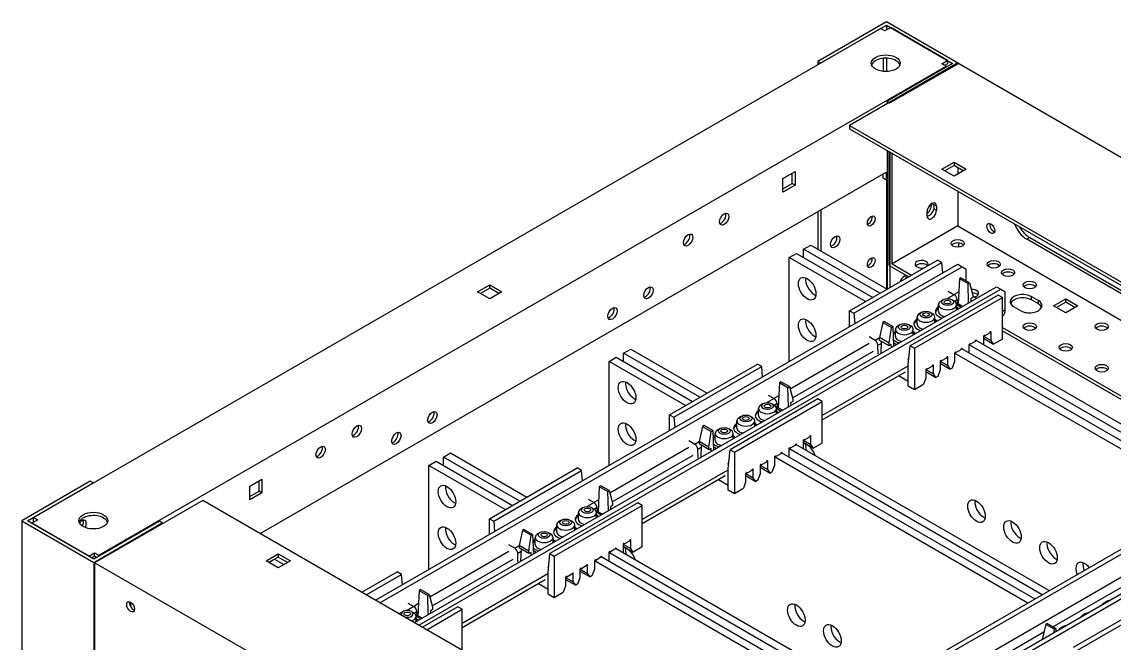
# Model space of a CAD drawing. Header units: millimetres. Extents: x -116965 to 323937, y 291661 to 566926.
# Drawn here: x -15071.2 to -14792.5, y 325704 to 325862.6 of the extents above; entities that cross this region are included whole.
import ezdxf

# ---------------------------------------------------------------- set-up
doc = ezdxf.new("R2010")
doc.units = ezdxf.units.MM
doc.layers.add('ALPHA', color=255, linetype='Continuous')

msp = doc.modelspace()

# ---------------------------------------------------------------- linework, layer by layer
at = {"layer": 'ALPHA'}
for p, q in [((-14850.623733, 325862.630761), (-14868.089271, 325852.547028)), ((-14867.353879, 325852.12245), (-14850.623733, 325861.781604)), ((-14832.238957, 325852.016305), (-14850.623733, 325862.630761)), ((-14850.623733, 325861.781604), (-14833.709739, 325852.016305)), ((-14850.623733, 325861.781604), (-14850.623733, 325860.507869)), ((-15068.299485, 325736.10645), (-14852.094515, 325860.932448)), ((-14850.991429, 325860.29558), (-14852.094515, 325860.932448)), ((-14849.520646, 325861.144737), (-14850.991429, 325860.29558)), ((-14835.033443, 325852.780546), (-14849.520646, 325861.144737)), ((-14851.359124, 325849.954422), (-14851.359124, 325853.313947)), ((-14850.623733, 325853.339491), (-14850.623733, 325849.928878)), ((-15051.606108, 325726.468525), (-14835.401138, 325851.294522)), ((-14868.089271, 325852.547028), (-14867.353879, 325852.12245)), ((-14868.089271, 325852.547028), (-14868.089271, 325851.697871)), ((-14832.422804, 325852.12245), (-14859.999969, 325836.200766)), ((-14833.709739, 325852.016305), (-14850.439885, 325842.35715)), ((-14849.704494, 325841.932572), (-14832.238957, 325852.016305)), ((-14836.504225, 325851.931389), (-14835.033443, 325852.780546)), ((-14835.401138, 325851.294522), (-14836.504225, 325851.931389)), ((-14835.033443, 325851.931389), (-14835.768834, 325851.506811)), ((-14835.401138, 325851.039775), (-14835.401138, 325851.294522)), ((-14835.033443, 325852.780546), (-14835.033443, 325851.931389)), ((-14832.422804, 325852.12245), (-14611.805489, 325724.748983)), ((-14850.439885, 325842.35715), (-14849.704494, 325841.932572)), ((-14850.439885, 325842.35715), (-14850.439885, 325841.720283)), ((-14859.999969, 325836.200766), (-14859.999969, 325835.35161)), ((-14859.999969, 325836.200766), (-14639.382653, 325708.8273)), ((-14859.999969, 325835.35161), (-14639.382653, 325707.978143)), ((-14850.439885, 325829.832093), (-14850.439885, 325794.40104)), ((-14849.888342, 325800.430051), (-14849.888342, 325829.513659)), ((-14849.704494, 325829.407515), (-14849.704494, 325794.80439)), ((-14849.152951, 325800.854629), (-14849.152951, 325829.089081)), ((-14836.430686, 325825.055588), (-14833.342043, 325826.838816)), ((-14833.342043, 325825.98966), (-14835.695295, 325824.63101)), ((-14833.342043, 325826.838816), (-14833.342043, 325825.98966)), ((-14833.342043, 325826.838816), (-14830.253401, 325825.055588)), ((-14830.988792, 325824.63101), (-14833.342043, 325825.98966)), ((-14832.422804, 325825.458937), (-14832.422804, 325823.803082)), ((-15010.424209, 325731.988042), (-14850.660503, 325824.22766)), ((-14877.024272, 325822.67795), (-14873.935629, 325824.461178)), ((-14877.024272, 325819.111493), (-14877.024272, 325822.67795)), ((-14874.67102, 325821.3193), (-14874.67102, 325824.0366)), ((-14873.935629, 325824.461178), (-14873.935629, 325820.894721)), ((-14851.395894, 325822.741637), (-14851.395894, 325823.803082)), ((-14850.660503, 325822.317058), (-14851.395894, 325822.741637)), ((-14850.660503, 325824.22766), (-14850.660503, 325822.317058)), ((-14833.342043, 325823.272359), (-14836.430686, 325825.055588)), ((-14830.253401, 325825.055588), (-14833.342043, 325823.272359)), ((-14877.024272, 325819.960649), (-14874.67102, 325821.3193)), ((-14873.935629, 325820.894721), (-14877.024272, 325819.111493)), ((-14873.935629, 325820.894721), (-14874.67102, 325821.3193)), ((-14850.660503, 325822.317058), (-14850.439885, 325822.444432)), ((-14850.623733, 325822.338287), (-14850.623733, 325794.507185)), ((-14832.422804, 325819.429926), (-14832.422804, 325810.513784)), ((-14868.089271, 325814.165156), (-14868.089271, 325804.590918)), ((-14867.353879, 325814.589735), (-14867.353879, 325804.166339)), ((-14840.236334, 325813.114325), (-14840.236334, 325814.175771)), ((-14837.846313, 325815.55565), (-14838.397857, 325815.874084)), ((-14837.846313, 325814.494205), (-14838.397857, 325814.812638)), ((-14837.846313, 325815.55565), (-14837.846313, 325814.494205)), ((-14832.422804, 325810.513784), (-14849.152951, 325800.854629)), ((-14832.422804, 325810.513784), (-14646.920411, 325703.413927)), ((-14832.238957, 325806.176487), (-14832.238957, 325805.085781)), ((-14814.773419, 325807.117158), (-14814.038028, 325807.541736)), ((-14733.880403, 325760.413554), (-14814.773419, 325807.117158)), ((-14814.038028, 325807.541736), (-14733.145012, 325760.838132)), ((-14875.424796, 325802.457412), (-14873.586319, 325803.518858)), ((-14873.586319, 325803.518858), (-14854.098456, 325792.267535)), ((-14871.747841, 325804.580303), (-14869.909363, 325805.641749)), ((-14871.747841, 325802.457412), (-14871.747841, 325804.580303)), ((-14852.259978, 325793.32898), (-14871.747841, 325804.580303)), ((-14869.909363, 325805.641749), (-14850.4215, 325794.390426)), ((-14980.971797, 325714.983684), (-14832.422804, 325800.748485)), ((-14875.424796, 325775.921273), (-14875.424796, 325802.457412)), ((-14855.936933, 325791.206089), (-14875.424796, 325802.457412)), ((-14859.999969, 325788.860294), (-14837.570542, 325801.80993)), ((-14858.896882, 325788.223427), (-14836.467455, 325801.173063)), ((-14849.888342, 325800.430051), (-14844.924452, 325797.564148)), ((-14849.152951, 325800.854629), (-14844.189061, 325797.988726)), ((-14836.467455, 325801.173063), (-14837.570542, 325801.80993)), ((-14836.240145, 325798.544542), (-14836.467455, 325801.173063)), ((-14832.422804, 325800.748485), (-14831.319718, 325800.111617)), ((-14979.86871, 325714.346816), (-14831.319718, 325800.111617)), ((-14831.319718, 325800.111617), (-14830.216631, 325799.47475)), ((-14830.216631, 325796.502702), (-14830.216631, 325799.47475)), ((-14971.044018, 325709.251878), (-14822.495025, 325795.016679)), ((-14954.938954, 325793.700486), (-14951.850311, 325795.483715)), ((-14951.850311, 325794.634558), (-14954.203563, 325793.275908)), ((-14951.850311, 325795.483715), (-14948.761669, 325793.700486)), ((-14951.850311, 325794.634558), (-14951.850311, 325795.483715)), ((-14949.49706, 325793.275908), (-14951.850311, 325794.634558)), ((-14831.947458, 325797.077417), (-14832.271346, 325790.610606)), ((-14831.579762, 325797.289706), (-14831.947458, 325797.077417)), ((-14831.947458, 325797.077417), (-14829.778611, 325795.825233)), ((-14829.410915, 325796.037522), (-14831.579762, 325797.289706)), ((-14829.778611, 325795.825233), (-14829.410915, 325796.037522)), ((-14829.63112, 325790.896652), (-14829.778611, 325795.825233)), ((-14829.410915, 325796.037522), (-14828.568212, 325792.876144)), ((-14822.495025, 325795.016679), (-14821.391939, 325794.379811)), ((-14969.940931, 325708.61501), (-14821.391939, 325794.379811)), ((-14951.850311, 325791.917258), (-14954.938954, 325793.700486)), ((-14948.761669, 325793.700486), (-14951.850311, 325791.917258)), ((-14822.12733, 325792.893788), (-14844.556757, 325779.944152)), ((-14843.45367, 325779.307284), (-14821.024243, 325792.25692)), ((-14833.290781, 325792.970336), (-14835.041443, 325791.959591)), ((-14834.812825, 325793.849089), (-14833.290781, 325792.970336)), ((-14832.116231, 325793.707655), (-14833.342043, 325792.999932)), ((-14828.548818, 325792.22808), (-14829.100362, 325791.909646)), ((-14829.100362, 325791.909646), (-14829.079577, 325791.215086)), ((-14828.568212, 325792.876144), (-14828.548818, 325792.22808)), ((-14827.642763, 325792.044631), (-14828.559162, 325792.573714)), ((-14821.024243, 325792.25692), (-14822.12733, 325792.893788)), ((-14821.391939, 325794.379811), (-14820.288852, 325793.742944)), ((-14821.024243, 325781.642465), (-14821.024243, 325792.25692)), ((-14820.288852, 325789.072584), (-14820.288852, 325793.742944)), ((-14813.596794, 325792.469209), (-14811.831855, 325791.450222)), ((-14813.596794, 325791.620053), (-14813.596794, 325792.469209)), ((-14807.934282, 325790.134029), (-14804.84564, 325791.917258)), ((-14804.84564, 325791.068101), (-14804.84564, 325791.917258)), ((-14804.84564, 325791.917258), (-14801.756998, 325790.134029)), ((-14837.284673, 325788.648005), (-14837.284673, 325790.452463)), ((-14836.06299, 325791.704969), (-14836.614533, 325791.386535)), ((-14833.930356, 325791.704969), (-14833.378813, 325791.386535)), ((-14833.265981, 325791.316494), (-14832.555838, 325791.726495)), ((-14831.198957, 325789.991462), (-14832.889918, 325790.967739)), ((-14832.711056, 325790.512741), (-14831.503566, 325789.815595)), ((-14832.708673, 325789.119826), (-14832.708673, 325790.452463)), ((-14832.555838, 325791.726495), (-14832.527058, 325790.758241)), ((-14832.531873, 325790.920215), (-14832.24762, 325791.084329)), ((-14820.288852, 325789.072584), (-14821.024243, 325788.648005)), ((-14816.31774, 325788.860294), (-14818.082679, 325789.879282)), ((-14811.831855, 325790.601065), (-14813.596794, 325791.620053)), ((-14811.831855, 325790.601065), (-14811.831855, 325791.450222)), ((-14804.84564, 325788.350801), (-14807.934282, 325790.134029)), ((-14804.84564, 325791.068101), (-14807.198891, 325789.709451)), ((-14802.492389, 325789.709451), (-14804.84564, 325791.068101)), ((-14801.756998, 325790.134029), (-14804.84564, 325788.350801)), ((-14859.999969, 325788.860294), (-14858.896882, 325788.223427)), ((-14859.999969, 325784.826801), (-14859.999969, 325788.860294)), ((-14858.896882, 325788.223427), (-14858.669572, 325785.594906)), ((-14842.800106, 325785.463669), (-14842.800106, 325787.268126)), ((-14841.578423, 325788.520632), (-14842.129966, 325788.202198)), ((-14839.445789, 325788.520632), (-14838.894246, 325788.202198)), ((-14838.224106, 325785.93549), (-14838.224106, 325787.268126)), ((-14821.024243, 325787.592809), (-14820.935025, 325787.644319)), ((-14851.542972, 325785.888247), (-14852.411053, 325782.016278)), ((-14851.175276, 325786.100536), (-14851.542972, 325785.888247)), ((-14851.542972, 325785.888247), (-14849.336799, 325784.614512)), ((-14848.969103, 325784.826801), (-14851.175276, 325786.100536)), ((-14849.9395, 325780.589326), (-14849.336799, 325784.614512)), ((-14849.336799, 325784.614512), (-14848.969103, 325784.826801)), ((-14848.969103, 325784.826801), (-14848.785255, 325779.838007)), ((-14848.315539, 325782.279332), (-14848.315539, 325784.083789)), ((-14847.093856, 325785.336295), (-14847.645399, 325785.017862)), ((-14844.961222, 325785.336295), (-14844.409679, 325785.017862)), ((-14843.739539, 325782.751153), (-14843.739539, 325784.083789)), ((-14824.094501, 325783.478765), (-14823.910653, 325783.372621)), ((-14821.024243, 325784.614512), (-14756.842989, 325747.559448)), ((-14821.024243, 325783.765356), (-14757.57838, 325747.13487)), ((-14853.514035, 325781.294435), (-14855.036079, 325782.173187)), ((-14852.4144, 325781.929309), (-14853.514035, 325781.294435)), ((-14852.411053, 325782.016278), (-14852.435033, 325781.393256)), ((-14849.915519, 325779.938614), (-14852.435033, 325781.393256)), ((-14849.9395, 325780.589326), (-14852.411053, 325782.016278)), ((-14851.90747, 325781.088667), (-14852.027661, 325777.966003)), ((-14848.049864, 325780.262585), (-14848.817229, 325780.705624)), ((-14827.955304, 325781.037441), (-14829.168699, 325780.336887)), ((-14827.805118, 325781.332851), (-14763.075428, 325743.961147)), ((-14827.771456, 325781.355874), (-14827.587608, 325781.24973)), ((-14827.587608, 325781.207272), (-14827.587608, 325781.24973)), ((-14825.859439, 325782.247489), (-14825.859439, 325780.209513)), ((-14825.859439, 325781.836519), (-14823.273786, 325780.343691)), ((-14825.837053, 325782.361937), (-14823.910653, 325781.24973)), ((-14825.491744, 325782.459778), (-14825.675592, 325782.565922)), ((-14824.278349, 325783.160332), (-14825.491744, 325782.459778)), ((-14823.910653, 325781.24973), (-14823.910653, 325783.372621)), ((-14823.273786, 325780.343691), (-14823.910653, 325781.24973)), ((-14821.024243, 325781.642465), (-14823.273786, 325780.343691)), ((-14917.709782, 325778.044164), (-14915.871304, 325779.10561)), ((-14917.709782, 325775.921273), (-14917.709782, 325778.044164)), ((-14898.221919, 325766.792841), (-14917.709782, 325778.044164)), ((-14915.871304, 325779.10561), (-14896.383441, 325767.854287)), ((-14855.036079, 325780.474875), (-14875.195452, 325768.835856)), ((-14874.606962, 325766.628151), (-14853.932993, 325778.564273)), ((-14852.779092, 325780.050594), (-14851.928524, 325780.54167)), ((-14852.713995, 325777.860484), (-14852.779092, 325780.050594)), ((-14849.915519, 325779.938614), (-14849.9395, 325780.589326)), ((-14849.363976, 325780.257047), (-14849.915519, 325779.938614)), ((-14849.336799, 325779.519574), (-14849.363976, 325780.257047)), ((-14845.020513, 325775.116963), (-14844.556757, 325779.944152)), ((-14844.556757, 325779.944152), (-14843.45367, 325779.307284)), ((-14843.45367, 325779.307284), (-14843.45367, 325768.692829)), ((-14833.21335, 325778.001706), (-14833.21335, 325775.878815)), ((-14768.590861, 325740.776811), (-14833.202376, 325778.080287)), ((-14832.845654, 325778.213996), (-14833.029502, 325778.32014)), ((-14831.632259, 325778.91455), (-14832.845654, 325778.213996)), ((-14831.482073, 325779.20996), (-14766.752383, 325741.838256)), ((-14831.448411, 325779.232983), (-14831.264564, 325779.126839)), ((-14831.264564, 325779.084381), (-14831.264564, 325779.126839)), ((-14829.536395, 325780.124598), (-14829.536395, 325778.086622)), ((-14764.913906, 325742.899702), (-14829.525421, 325780.203178)), ((-14829.168699, 325780.336887), (-14829.352547, 325780.443031)), ((-14921.386737, 325775.921273), (-14919.548259, 325776.982719)), ((-14921.386737, 325749.385134), (-14921.386737, 325775.921273)), ((-14901.898874, 325764.66995), (-14921.386737, 325775.921273)), ((-14919.548259, 325776.982719), (-14900.060397, 325765.731396)), ((-14905.96191, 325762.324156), (-14883.532483, 325775.273791)), ((-14882.429396, 325774.636924), (-14883.532483, 325775.273791)), ((-14844.91065, 325776.327268), (-14845.1083, 325776.441381)), ((-14845.020053, 325775.116697), (-14845.020513, 325775.116963)), ((-14845.020053, 325769.597181), (-14845.020053, 325775.116697)), ((-14844.90386, 325776.331188), (-14844.91065, 325776.327268)), ((-14836.890305, 325775.878815), (-14836.890305, 325773.755924)), ((-14836.890305, 325775.467845), (-14834.304651, 325773.975017)), ((-14836.867919, 325775.993264), (-14834.941519, 325774.881056)), ((-14836.52261, 325776.091104), (-14836.706457, 325776.197249)), ((-14835.309214, 325776.791658), (-14836.52261, 325776.091104)), ((-14835.125367, 325777.110092), (-14834.941519, 325777.003948)), ((-14834.941519, 325774.881056), (-14834.941519, 325777.003948)), ((-14833.21335, 325775.878815), (-14833.850217, 325774.237385)), ((-14904.858823, 325761.687288), (-14882.429396, 325774.636924)), ((-14882.202086, 325772.008403), (-14882.429396, 325774.636924)), ((-14845.1083, 325774.743069), (-14866.986184, 325762.111866)), ((-14866.986184, 325761.05667), (-14845.754473, 325773.314804)), ((-14840.56726, 325773.755924), (-14840.56726, 325771.633033)), ((-14840.56726, 325773.344954), (-14837.981607, 325771.852126)), ((-14840.544874, 325773.870373), (-14838.618474, 325772.758165)), ((-14840.199565, 325773.968213), (-14840.383413, 325774.074358)), ((-14838.98617, 325774.668767), (-14840.199565, 325773.968213)), ((-14838.802322, 325774.987201), (-14838.618474, 325774.881056)), ((-14838.618474, 325772.758165), (-14838.618474, 325774.881056)), ((-14837.981607, 325771.852126), (-14838.618474, 325772.758165)), ((-14836.890305, 325773.755924), (-14837.527172, 325772.114494)), ((-14834.304651, 325773.975017), (-14834.941519, 325774.881056)), ((-14833.850217, 325774.237385), (-14834.304651, 325773.975017)), ((-14877.909398, 325770.541278), (-14878.233287, 325764.074467)), ((-14877.541703, 325770.753567), (-14877.909398, 325770.541278)), ((-14877.909398, 325770.541278), (-14875.740552, 325769.289094)), ((-14875.372856, 325769.501383), (-14877.541703, 325770.753567)), ((-14847.503733, 325772.304868), (-14845.020053, 325770.870915)), ((-14843.45367, 325768.692829), (-14845.020053, 325769.597181)), ((-14841.310272, 325769.93032), (-14843.45367, 325768.692829)), ((-14840.56726, 325771.633033), (-14841.151055, 325770.128389)), ((-14837.527172, 325772.114494), (-14837.981607, 325771.852126)), ((-14880.774766, 325767.31295), (-14879.252722, 325766.434197)), ((-14878.078172, 325767.171516), (-14879.303984, 325766.463793)), ((-14875.740552, 325769.289094), (-14875.372856, 325769.501383)), ((-14875.593061, 325764.360514), (-14875.740552, 325769.289094)), ((-14875.372856, 325769.501383), (-14874.530153, 325766.340006)), ((-14868.089271, 325766.357649), (-14890.518698, 325753.408013)), ((-14889.415611, 325752.771146), (-14866.986184, 325765.720781)), ((-14882.024931, 325765.16883), (-14882.576474, 325764.850396)), ((-14879.252722, 325766.434197), (-14881.003384, 325765.423452)), ((-14879.892297, 325765.16883), (-14879.340754, 325764.850396)), ((-14879.227922, 325764.780355), (-14878.517779, 325765.190356)), ((-14877.160897, 325763.455323), (-14878.851859, 325764.4316)), ((-14878.672997, 325763.976602), (-14877.465506, 325763.279457)), ((-14878.517779, 325765.190356), (-14878.488999, 325764.222102)), ((-14878.493814, 325764.384076), (-14878.20956, 325764.54819)), ((-14874.510759, 325765.691941), (-14875.062303, 325765.373508)), ((-14875.062303, 325765.373508), (-14875.041517, 325764.678947)), ((-14874.530153, 325766.340006), (-14874.510759, 325765.691941)), ((-14866.986184, 325765.720781), (-14868.089271, 325766.357649)), ((-14866.986184, 325755.106326), (-14866.986184, 325765.720781)), ((-14905.96191, 325762.324156), (-14904.858823, 325761.687288)), ((-14905.96191, 325758.290662), (-14905.96191, 325762.324156)), ((-14904.858823, 325761.687288), (-14904.631513, 325759.058767)), ((-14887.540364, 325761.984493), (-14888.091907, 325761.666059)), ((-14885.40773, 325761.984493), (-14884.856186, 325761.666059)), ((-14883.246614, 325762.111866), (-14883.246614, 325763.916324)), ((-14878.670614, 325762.583687), (-14878.670614, 325763.916324)), ((-14897.504913, 325759.352108), (-14898.372994, 325755.480139)), ((-14897.137217, 325759.564397), (-14897.504913, 325759.352108)), ((-14897.504913, 325759.352108), (-14895.298739, 325758.078373)), ((-14894.931044, 325758.290662), (-14897.137217, 325759.564397)), ((-14893.055797, 325758.800156), (-14893.60734, 325758.481723)), ((-14890.923163, 325758.800156), (-14890.371619, 325758.481723)), ((-14888.762047, 325758.92753), (-14888.762047, 325760.731987)), ((-14884.186047, 325759.399351), (-14884.186047, 325760.731987)), ((-14899.475976, 325754.758296), (-14900.99802, 325755.637049)), ((-14895.90144, 325754.053187), (-14895.298739, 325758.078373)), ((-14895.298739, 325758.078373), (-14894.931044, 325758.290662)), ((-14894.931044, 325758.290662), (-14894.747196, 325753.301868)), ((-14894.27748, 325755.743193), (-14894.27748, 325757.547651)), ((-14889.70148, 325756.215014), (-14889.70148, 325757.547651)), ((-14871.82138, 325755.71135), (-14871.82138, 325753.673374)), ((-14871.798994, 325755.825798), (-14869.872594, 325754.713591)), ((-14871.453685, 325755.923639), (-14871.637532, 325756.029783)), ((-14870.240289, 325756.624193), (-14871.453685, 325755.923639)), ((-14870.056442, 325756.942627), (-14869.872594, 325756.836482)), ((-14869.872594, 325754.713591), (-14869.872594, 325756.836482)), ((-14900.99802, 325753.938736), (-14921.157392, 325742.299717)), ((-14898.376341, 325755.39317), (-14899.475976, 325754.758296)), ((-14898.741033, 325753.514455), (-14897.890465, 325754.005531)), ((-14898.675935, 325751.324345), (-14898.741033, 325753.514455)), ((-14898.372994, 325755.480139), (-14898.396974, 325754.857117)), ((-14895.87746, 325753.402475), (-14898.396974, 325754.857117)), ((-14895.90144, 325754.053187), (-14898.372994, 325755.480139)), ((-14897.869411, 325754.552528), (-14897.989602, 325751.429864)), ((-14744.8745, 325754.469458), (-14897.118832, 325666.571152)), ((-14743.771413, 325753.832591), (-14896.015746, 325665.934285)), ((-14895.87746, 325753.402475), (-14895.90144, 325754.053187)), ((-14895.325917, 325753.720909), (-14895.87746, 325753.402475)), ((-14895.298739, 325752.983435), (-14895.325917, 325753.720909)), ((-14894.011805, 325753.726447), (-14894.77917, 325754.169485)), ((-14890.982454, 325748.580824), (-14890.518698, 325753.408013)), ((-14890.518698, 325753.408013), (-14889.415611, 325752.771146)), ((-14875.498335, 325753.588459), (-14875.498335, 325751.550483)), ((-14810.875847, 325716.363563), (-14875.487362, 325753.667039)), ((-14875.13064, 325753.800748), (-14875.314488, 325753.906892)), ((-14873.917245, 325754.501302), (-14875.13064, 325753.800748)), ((-14873.767058, 325754.796712), (-14809.037369, 325717.425009)), ((-14873.733397, 325754.819736), (-14873.549549, 325754.713591)), ((-14873.549549, 325754.671133), (-14873.549549, 325754.713591)), ((-14871.82138, 325755.30038), (-14869.235726, 325753.807552)), ((-14869.235726, 325753.807552), (-14869.872594, 325754.713591)), ((-14866.986184, 325755.106326), (-14869.235726, 325753.807552)), ((-14967.348678, 325749.385134), (-14965.5102, 325750.44658)), ((-14965.5102, 325750.44658), (-14946.022337, 325739.195257)), ((-14963.671723, 325751.508025), (-14961.833245, 325752.569471)), ((-14963.671723, 325749.385134), (-14963.671723, 325751.508025)), ((-14944.18386, 325740.256702), (-14963.671723, 325751.508025)), ((-14961.833245, 325752.569471), (-14942.345382, 325741.318148)), ((-14920.568902, 325740.092012), (-14899.894934, 325752.028134)), ((-14889.415611, 325752.771146), (-14889.415611, 325742.15669)), ((-14881.271155, 325750.25552), (-14882.48455, 325749.554966)), ((-14881.087307, 325750.573953), (-14880.90346, 325750.467809)), ((-14880.90346, 325748.344918), (-14880.90346, 325750.467809)), ((-14879.175291, 325751.465568), (-14879.175291, 325749.342676)), ((-14814.552802, 325714.240672), (-14879.164317, 325751.544148)), ((-14878.807595, 325751.677857), (-14878.991443, 325751.784001)), ((-14877.5942, 325752.378411), (-14878.807595, 325751.677857)), ((-14877.444014, 325752.673821), (-14812.714324, 325715.302117)), ((-14877.410352, 325752.696844), (-14877.226504, 325752.5907)), ((-14877.226504, 325752.548242), (-14877.226504, 325752.5907)), ((-14967.348678, 325722.848995), (-14967.348678, 325749.385134)), ((-14947.860815, 325738.133811), (-14967.348678, 325749.385134)), ((-14951.92385, 325735.788017), (-14929.494423, 325748.737652)), ((-14950.820764, 325735.151149), (-14928.391337, 325748.100785)), ((-14928.391337, 325748.100785), (-14929.494423, 325748.737652)), ((-14928.164027, 325745.472264), (-14928.391337, 325748.100785)), ((-14891.070241, 325748.20693), (-14912.948125, 325735.575728)), ((-14890.872591, 325749.791129), (-14891.070241, 325749.905243)), ((-14890.981994, 325748.580559), (-14890.982454, 325748.580824)), ((-14890.981994, 325743.061042), (-14890.981994, 325748.580559)), ((-14890.865801, 325749.795049), (-14890.872591, 325749.791129)), ((-14742.668327, 325748.525363), (-14890.868008, 325662.962237)), ((-14734.94672, 325748.737652), (-14887.191053, 325660.839346)), ((-14886.506815, 325747.334234), (-14884.580415, 325746.222027)), ((-14886.161506, 325747.432074), (-14886.345353, 325747.538219)), ((-14884.94811, 325748.132629), (-14886.161506, 325747.432074)), ((-14733.843634, 325748.100785), (-14886.087967, 325660.202479)), ((-14884.764263, 325748.451062), (-14884.580415, 325748.344918)), ((-14884.580415, 325746.222027), (-14884.580415, 325748.344918)), ((-14882.852246, 325749.342676), (-14882.852246, 325747.219785)), ((-14882.852246, 325748.931706), (-14880.266592, 325747.438878)), ((-14882.829859, 325749.457125), (-14880.90346, 325748.344918)), ((-14882.48455, 325749.554966), (-14882.668398, 325749.66111)), ((-14880.266592, 325747.438878), (-14880.90346, 325748.344918)), ((-14879.812158, 325747.701246), (-14880.266592, 325747.438878)), ((-14879.175291, 325749.342676), (-14879.812158, 325747.701246)), ((-15053.775511, 325745.341027), (-15071.241049, 325735.257294)), ((-15069.770267, 325735.257294), (-15053.04012, 325744.916448)), ((-15053.04012, 325744.916448), (-15053.775511, 325745.341027)), ((-15013.071616, 325744.130979), (-15009.982974, 325745.914207)), ((-15010.718365, 325742.772328), (-15010.718365, 325745.489629)), ((-15009.982974, 325745.914207), (-15009.982974, 325742.34775)), ((-14912.948125, 325734.520531), (-14891.716414, 325746.778665)), ((-14893.465674, 325745.76873), (-14890.981994, 325744.334776)), ((-14886.529201, 325745.096894), (-14887.112996, 325743.59225)), ((-14886.529201, 325747.219785), (-14886.529201, 325745.096894)), ((-14886.529201, 325746.808815), (-14883.943548, 325745.315987)), ((-14883.943548, 325745.315987), (-14884.580415, 325746.222027)), ((-14883.489113, 325745.578355), (-14883.943548, 325745.315987)), ((-14882.852246, 325747.219785), (-14883.489113, 325745.578355)), ((-15013.071616, 325740.564522), (-15013.071616, 325744.130979)), ((-15013.071616, 325741.413678), (-15010.718365, 325742.772328)), ((-15009.982974, 325742.34775), (-15013.071616, 325740.564522)), ((-15009.982974, 325742.34775), (-15010.718365, 325742.772328)), ((-14923.871339, 325744.005139), (-14924.195228, 325737.538328)), ((-14923.503644, 325744.217429), (-14923.871339, 325744.005139)), ((-14923.871339, 325744.005139), (-14921.702492, 325742.752955)), ((-14921.334797, 325742.965244), (-14923.503644, 325744.217429)), ((-14921.702492, 325742.752955), (-14921.334797, 325742.965244)), ((-14921.555001, 325737.824375), (-14921.702492, 325742.752955)), ((-14921.334797, 325742.965244), (-14920.492094, 325739.803867)), ((-14889.415611, 325742.15669), (-14890.981994, 325743.061042)), ((-14887.272213, 325743.394181), (-14889.415611, 325742.15669)), ((-15025.09526, 325740.458377), (-15052.672425, 325724.536694)), ((-14804.477944, 325613.084911), (-15025.09526, 325740.458377)), ((-14914.051211, 325739.82151), (-14936.480638, 325726.871874)), ((-14935.377552, 325726.235007), (-14912.948125, 325739.184642)), ((-14925.214663, 325739.898058), (-14926.965325, 325738.887313)), ((-14926.736707, 325740.776811), (-14925.214663, 325739.898058)), ((-14924.040113, 325740.635377), (-14925.265925, 325739.927654)), ((-14920.4727, 325739.155802), (-14921.024243, 325738.837369)), ((-14920.492094, 325739.803867), (-14920.4727, 325739.155802)), ((-14912.948125, 325739.184642), (-14914.051211, 325739.82151)), ((-14912.948125, 325728.570187), (-14912.948125, 325739.184642)), ((-15068.299485, 325734.832716), (-15068.299485, 325736.10645)), ((-15068.299485, 325736.10645), (-15067.196398, 325735.469583)), ((-14929.208555, 325735.575728), (-14929.208555, 325737.380185)), ((-14927.986872, 325738.632691), (-14928.538415, 325738.314257)), ((-14925.854238, 325738.632691), (-14925.302694, 325738.314257)), ((-14925.189863, 325738.244216), (-14924.47972, 325738.654217)), ((-14923.122838, 325736.919184), (-14924.8138, 325737.895461)), ((-14924.634938, 325737.440463), (-14923.427447, 325736.743318)), ((-14924.632555, 325736.047549), (-14924.632555, 325737.380185)), ((-14924.47972, 325738.654217), (-14924.45094, 325737.685964)), ((-14924.455754, 325737.847937), (-14924.171501, 325738.012051)), ((-14921.024243, 325738.837369), (-14921.003458, 325738.142808)), ((-15071.241049, 325735.257294), (-15052.856272, 325724.642838)), ((-15071.241049, 325735.257294), (-15071.241049, 325310.679072)), ((-15052.856272, 325725.491995), (-15069.770267, 325735.257294)), ((-15067.196398, 325735.469583), (-15068.66718, 325734.620427)), ((-15054.179976, 325726.256236), (-15068.66718, 325734.620427)), ((-15036.126126, 325735.151149), (-15052.856272, 325725.491995)), ((-15052.856272, 325724.642838), (-15035.390735, 325734.726571)), ((-15035.390735, 325734.726571), (-15036.126126, 325735.151149)), ((-15035.390735, 325734.726571), (-15035.390735, 325734.514282)), ((-14951.92385, 325735.788017), (-14950.820764, 325735.151149)), ((-14951.92385, 325731.754524), (-14951.92385, 325735.788017)), ((-14950.820764, 325735.151149), (-14950.593454, 325732.522628)), ((-14934.723988, 325732.391391), (-14934.723988, 325734.195848)), ((-14933.502305, 325735.448354), (-14934.053848, 325735.12992)), ((-14931.369671, 325735.448354), (-14930.818127, 325735.12992)), ((-14930.147988, 325732.863212), (-14930.147988, 325734.195848)), ((-14943.466853, 325732.815969), (-14944.334935, 325728.944)), ((-14943.099158, 325733.028258), (-14943.466853, 325732.815969)), ((-14943.466853, 325732.815969), (-14941.26068, 325731.542234)), ((-14940.892985, 325731.754524), (-14943.099158, 325733.028258)), ((-14941.863381, 325727.517048), (-14941.26068, 325731.542234)), ((-14941.26068, 325731.542234), (-14940.892985, 325731.754524)), ((-14940.892985, 325731.754524), (-14940.709137, 325726.765729)), ((-14940.23942, 325729.207054), (-14940.23942, 325731.011512)), ((-14939.017738, 325732.264017), (-14939.569281, 325731.945584)), ((-14936.885103, 325732.264017), (-14936.33356, 325731.945584)), ((-14935.66342, 325729.678875), (-14935.66342, 325731.011512)), ((-14945.437917, 325728.222157), (-14946.959961, 325729.10091)), ((-14944.338282, 325728.857031), (-14945.437917, 325728.222157)), ((-14944.334935, 325728.944), (-14944.358915, 325728.320978)), ((-14941.839401, 325726.866336), (-14944.358915, 325728.320978)), ((-14941.863381, 325727.517048), (-14944.334935, 325728.944)), ((-14943.831352, 325728.016389), (-14943.951543, 325724.893725)), ((-14919.879185, 325727.965163), (-14921.092581, 325727.264609)), ((-14919.728999, 325728.260573), (-14854.99931, 325690.88887)), ((-14919.695338, 325728.283597), (-14919.51149, 325728.177452)), ((-14919.51149, 325728.134994), (-14919.51149, 325728.177452)), ((-14917.783321, 325729.175211), (-14917.783321, 325727.137235)), ((-14917.783321, 325728.764241), (-14915.197667, 325727.271413)), ((-14917.760934, 325729.289659), (-14915.834535, 325728.177452)), ((-14917.415625, 325729.3875), (-14917.599473, 325729.493645)), ((-14916.20223, 325730.088054), (-14917.415625, 325729.3875)), ((-14916.018382, 325730.406488), (-14915.834535, 325730.300343)), ((-14915.834535, 325728.177452), (-14915.834535, 325730.300343)), ((-14915.197667, 325727.271413), (-14915.834535, 325728.177452)), ((-14912.948125, 325728.570187), (-14915.197667, 325727.271413)), ((-15054.179976, 325726.256236), (-15052.709194, 325727.105392)), ((-15052.709194, 325726.256236), (-15053.444585, 325725.831657)), ((-15052.709194, 325727.105392), (-15051.606108, 325726.468525)), ((-15052.709194, 325726.256236), (-15052.709194, 325727.105392)), ((-15052.341499, 325726.043946), (-15052.709194, 325726.256236)), ((-15052.341499, 325725.7892), (-15052.341499, 325726.043946)), ((-15051.606108, 325726.468525), (-15051.606108, 325726.213778)), ((-15008.879887, 325725.067417), (-15005.791245, 325726.850645)), ((-15005.791245, 325723.284188), (-15008.879887, 325725.067417)), ((-15005.791245, 325726.001489), (-15008.144496, 325724.642838)), ((-15006.765638, 325725.438923), (-15004.412387, 325724.080272)), ((-15005.791245, 325726.850645), (-15005.791245, 325726.001489)), ((-15005.791245, 325726.850645), (-15002.702603, 325725.067417)), ((-15003.437994, 325724.642838), (-15005.791245, 325726.001489)), ((-15002.702603, 325725.067417), (-15005.791245, 325723.284188)), ((-14946.959961, 325727.402597), (-14967.119333, 325715.763578)), ((-14966.530843, 325713.555873), (-14945.856874, 325725.491995)), ((-14944.702974, 325726.978316), (-14943.852405, 325727.469392)), ((-14944.637876, 325724.788206), (-14944.702974, 325726.978316)), ((-14941.839401, 325726.866336), (-14941.863381, 325727.517048)), ((-14941.287858, 325727.18477), (-14941.839401, 325726.866336)), ((-14941.26068, 325726.447296), (-14941.287858, 325727.18477)), ((-14939.973746, 325727.190308), (-14940.74111, 325727.633346)), ((-14936.944395, 325722.044685), (-14936.480638, 325726.871874)), ((-14936.480638, 325726.871874), (-14935.377552, 325726.235007)), ((-14935.377552, 325726.235007), (-14935.377552, 325715.620551)), ((-14925.137231, 325724.929429), (-14925.137231, 325722.806538)), ((-14860.514743, 325687.704533), (-14925.126258, 325725.008009)), ((-14924.769536, 325725.141718), (-14924.953384, 325725.247862)), ((-14923.556141, 325725.842272), (-14924.769536, 325725.141718)), ((-14923.405955, 325726.137682), (-14858.676265, 325688.765979)), ((-14923.372293, 325726.160706), (-14923.188445, 325726.054561)), ((-14923.188445, 325726.012103), (-14923.188445, 325726.054561)), ((-14921.460276, 325727.05232), (-14921.460276, 325725.014344)), ((-14856.837787, 325689.827424), (-14921.449303, 325727.1309)), ((-14921.092581, 325727.264609), (-14921.276428, 325727.370753)), ((-15052.856272, 325724.642838), (-15052.856272, 325300.064616)), ((-15052.672425, 325724.536694), (-15052.672425, 325682.928028)), ((-14832.055109, 325597.163227), (-15052.672425, 325724.536694)), ((-14984.464905, 325717.00043), (-14975.456364, 325722.201514)), ((-14974.353278, 325721.564646), (-14975.456364, 325722.201514)), ((-14936.834532, 325723.25499), (-14937.032182, 325723.369104)), ((-14936.827742, 325723.25891), (-14936.834532, 325723.25499)), ((-14928.814187, 325722.806538), (-14928.814187, 325720.683646)), ((-14928.814187, 325722.395567), (-14926.228533, 325720.90274)), ((-14928.7918, 325722.920986), (-14926.8654, 325721.808779)), ((-14928.446491, 325723.018827), (-14928.630339, 325723.124971)), ((-14927.233096, 325723.719381), (-14928.446491, 325723.018827)), ((-14927.049248, 325724.037814), (-14926.8654, 325723.93167)), ((-14926.8654, 325721.808779), (-14926.8654, 325723.93167)), ((-14925.137231, 325722.806538), (-14925.774099, 325721.165107)), ((-14983.361818, 325716.363563), (-14974.353278, 325721.564646)), ((-14974.125968, 325718.936125), (-14974.353278, 325721.564646)), ((-14937.032182, 325721.670791), (-14958.910065, 325709.039589)), ((-14958.910065, 325707.984392), (-14937.678355, 325720.242526)), ((-14936.943935, 325722.04442), (-14936.944395, 325722.044685)), ((-14936.943935, 325716.524903), (-14936.943935, 325722.04442)), ((-14932.491142, 325720.683646), (-14932.491142, 325718.560755)), ((-14932.491142, 325720.272676), (-14929.905488, 325718.779848)), ((-14932.468755, 325720.798095), (-14930.542356, 325719.685888)), ((-14932.123446, 325720.895936), (-14932.307294, 325721.00208)), ((-14930.910051, 325721.59649), (-14932.123446, 325720.895936)), ((-14930.726203, 325721.914923), (-14930.542356, 325721.808779)), ((-14930.542356, 325719.685888), (-14930.542356, 325721.808779)), ((-14929.905488, 325718.779848), (-14930.542356, 325719.685888)), ((-14928.814187, 325720.683646), (-14929.451054, 325719.042216)), ((-14926.228533, 325720.90274), (-14926.8654, 325721.808779)), ((-14925.774099, 325721.165107), (-14926.228533, 325720.90274)), ((-14969.83328, 325717.469001), (-14970.157168, 325711.002189)), ((-14969.465584, 325717.68129), (-14969.83328, 325717.469001)), ((-14969.83328, 325717.469001), (-14967.664433, 325716.216816)), ((-14967.296738, 325716.429105), (-14969.465584, 325717.68129)), ((-14939.427615, 325719.232591), (-14936.943935, 325717.798637)), ((-14933.234154, 325716.858043), (-14935.377552, 325715.620551)), ((-14932.491142, 325718.560755), (-14933.074937, 325717.056111)), ((-14929.451054, 325719.042216), (-14929.905488, 325718.779848)), ((-14808.11813, 325708.190432), (-14790.442275, 325718.395592)), ((-15043.686585, 325713.8292), (-15043.388113, 325713.656877)), ((-14972.698648, 325714.240672), (-14971.176603, 325713.361919)), ((-14970.002053, 325714.099238), (-14971.227866, 325713.391515)), ((-14967.664433, 325716.216816), (-14967.296738, 325716.429105)), ((-14967.516942, 325711.288236), (-14967.664433, 325716.216816)), ((-14967.296738, 325716.429105), (-14966.454035, 325713.267728)), ((-14935.377552, 325715.620551), (-14936.943935, 325716.524903)), ((-14780.540966, 325715.83284), (-14802.970393, 325702.883204)), ((-14801.867306, 325702.246337), (-14779.437879, 325715.195973)), ((-14794.476626, 325714.644021), (-14795.028169, 325714.325588)), ((-15043.388113, 325713.656877), (-15043.388113, 325713.180789)), ((-14973.948813, 325712.096552), (-14974.500356, 325711.778118)), ((-14971.176603, 325713.361919), (-14972.927266, 325712.351174)), ((-14971.816178, 325712.096552), (-14971.264635, 325711.778118)), ((-14971.151803, 325711.708077), (-14970.44166, 325712.118078)), ((-14969.084779, 325710.383045), (-14970.77574, 325711.359322)), ((-14970.44166, 325712.118078), (-14970.412881, 325711.149825)), ((-14970.417695, 325711.311798), (-14970.133442, 325711.475912)), ((-14960.013152, 325713.285371), (-14969.021692, 325708.084288)), ((-14967.918606, 325707.44742), (-14958.910065, 325712.648504)), ((-14966.434641, 325712.619664), (-14966.986184, 325712.30123)), ((-14966.986184, 325712.30123), (-14966.965399, 325711.60667)), ((-14966.454035, 325713.267728), (-14966.434641, 325712.619664)), ((-14958.910065, 325712.648504), (-14960.013152, 325713.285371)), ((-14958.910065, 325702.246337), (-14958.910065, 325712.648504)), ((-14799.992059, 325711.459685), (-14800.543602, 325711.141251)), ((-14970.596879, 325710.904324), (-14969.389388, 325710.207179)), ((-14970.594495, 325709.51141), (-14970.594495, 325710.844046)), ((-14809.956608, 325708.8273), (-14810.824689, 325704.955331)), ((-14809.588912, 325709.039589), (-14809.956608, 325708.8273)), ((-14809.956608, 325708.8273), (-14807.750435, 325707.553565)), ((-14807.382739, 325707.765854), (-14809.588912, 325709.039589)), ((-14805.507492, 325708.275348), (-14806.059035, 325707.956914)), ((-14834.592208, 325692.905616), (-14810.393976, 325706.876472)), ((-14807.889613, 325706.624054), (-14807.750435, 325707.553565)), ((-14807.750435, 325707.553565), (-14807.382739, 325707.765854)), ((-14807.382739, 325707.765854), (-14807.352098, 325706.934388)), ((-14810.824689, 325704.955331), (-14810.825706, 325704.9289)), ((-14810.802308, 325704.942409), (-14810.824689, 325704.955331))]:
    msp.add_line(p, q, dxfattribs=at)
for centre, major_axis, start_param, end_param in [((-14850.770811, 325852.058763), (-3.692, 0), 2.3561944902, 8.6393797974), ((-14850.770811, 325851.209606), (-3.692, 0), 3.926990817, 6.0826591128), ((-14850.770811, 325851.209606), (-3.692, 0), 3.342118848, 3.926990817), ((-14839.041324, 325814.865711), (0.845, 1.463583), 5.4977871438, 8.6393797974), ((-14839.592867, 325814.653421), (0.845, 1.463583), 3.3583805167, 6.6672938626), ((-14840.328258, 325815.078), (0.845, 1.463583), 4.0039899576, 5.80258168), ((-14839.041324, 325813.804265), (0.845, 1.463583), 2.3561944902, 5.4977871438), ((-14892.026249, 325812.233326), (0.845, 1.463583), 2.3561944902, 8.6393797974), ((-14892.76164, 325812.657904), (0.845, 1.463583), 3.5917893435, 5.4977871438), ((-14892.76164, 325812.657904), (0.845, 1.463583), 5.4977871438, 5.8329886172), ((-14854.484536, 325811.787518), (0.702, 1.2159), 2.3561944902, 8.6393797974), ((-14855.219927, 325812.212097), (0.702, 1.2159), 3.926990817, 5.7318997087), ((-14823.965807, 325809.876916), (-0.715, 1.238416), 0.7853981634, 7.0685834706), ((-14901.218637, 325806.926098), (0.845, 1.463583), 2.3561944902, 8.6393797974), ((-14855.219927, 325812.212097), (0.702, 1.2159), 3.692878252, 3.926990817), ((-14823.230416, 325810.301495), (-0.715, 1.238416), 0.5401439777, 0.7853981634), ((-14823.230416, 325810.301495), (-0.715, 1.238416), 0.7853981634, 2.6014486759), ((-14814.773419, 325811.36294), (-2.6, 4.503332), 1.308996939, 2.3561944902), ((-14814.038028, 325811.787518), (-2.6, 4.503332), 1.56079566, 2.3561944902), ((-14901.954028, 325807.350676), (0.845, 1.463583), 3.5917893435, 5.4977871438), ((-14901.954028, 325807.350676), (0.845, 1.463583), 5.4977871438, 5.8329886172), ((-14863.676924, 325806.480291), (0.845, 1.463583), 2.3561944902, 8.6393797974), ((-14864.412315, 325806.904869), (0.845, 1.463583), 3.926990817, 5.8329886172), ((-14832.422804, 325806.055712), (-1.69, 0), 2.3561944902, 8.6393797974), ((-14832.422804, 325805.206556), (-1.69, 0), 3.5917893435, 5.8329886172), ((-14864.412315, 325806.904869), (0.845, 1.463583), 3.5917893435, 3.926990817), ((-14854.484536, 325801.173063), (0.702, 1.2159), 2.3561944902, 8.6393797974), ((-14855.219927, 325801.597641), (0.702, 1.2159), 3.692878252, 3.926990817), ((-14855.219927, 325801.597641), (0.702, 1.2159), 3.926990817, 5.7318997087), ((-14841.615193, 325800.748485), (-1.69, 0), 2.7509856099, 8.2445886777), ((-14841.615193, 325799.899328), (-1.69, 0), 3.614224095, 5.8329886172), ((-14823.230416, 325800.748485), (-1.69, 0), 2.3561944902, 8.6393797974), ((-14823.230416, 325799.899328), (-1.69, 0), 3.5917893435, 5.8329886172), ((-14870.828602, 325794.49657), (-1.586, 2.747033), 0.7853981634, 7.0685834706), ((-14846.027539, 325796.290413), (0.845, 1.463583), 0.7853981634, 1.8764658525), ((-14846.027539, 325796.290413), (0.845, 1.463583), 0.2049511491, 0.7853981634), ((-14846.76293, 325796.714992), (0.845, 1.463583), 5.3433275453, 5.8329886172), ((-14846.027539, 325796.290413), (0.845, 1.463583), 5.9775157815, 6.0782341581), ((-14819.553461, 325798.625594), (-1.69, 0), 2.3561944902, 8.6393797974), ((-14819.553461, 325797.776437), (-1.69, 0), 3.5917893435, 5.8329886172), ((-14911.330264, 325793.445739), (0.845, 1.463583), 2.3561944902, 8.6393797974), ((-14912.065655, 325793.870317), (0.845, 1.463583), 5.4977871438, 5.8329886172), ((-14868.990125, 325795.558016), (-1.586, 2.747033), 0.6182324985, 2.3561944902), ((-14814.038028, 325795.441257), (-1.69, 0), 2.3561944902, 8.6393797974), ((-14814.038028, 325794.5921), (-1.69, 0), 3.5917893435, 5.8329886172), ((-14912.065655, 325793.870317), (0.845, 1.463583), 3.5917893435, 5.4977871438), ((-14868.990125, 325795.558016), (-1.586, 2.747033), 2.3561944902, 2.5233601551), ((-14834.996673, 325791.08933), (-1.508, 0), 2.3561944902, 8.6393797974), ((-14833.290781, 325792.121179), (-0.52, 0.900666), 3.961897402, 5.4977871438), ((-14828.745849, 325793.318366), (-1.69, 0), 2.3561944902, 4.8301353541), ((-14828.745849, 325792.469209), (-1.69, 0), 3.5917893435, 4.6969736129), ((-14828.745849, 325793.318366), (-1.69, 0), 1.8764658525, 2.3561944902), ((-14815.839736, 325791.174246), (-3.172, 0), 3.926990817, 7.0685834706), ((-14815.839736, 325790.325089), (-3.172, 0), 3.926990817, 6.0492182714), ((-14920.522653, 325788.138511), (0.845, 1.463583), 2.3561944902, 8.6393797974), ((-14921.258044, 325788.56309), (0.845, 1.463583), 3.5917893435, 5.4977871438), ((-14921.258044, 325788.56309), (0.845, 1.463583), 5.4977871438, 5.8329886172), ((-14834.996673, 325788.648005), (-3.12, 0), 5.5356009575, 7.0685834706), ((-14834.996673, 325788.329572), (-3.12, 0), 5.5356009575, 6.194681464), ((-14834.996673, 325790.452463), (-2.288, 0), 5.4977871438, 7.0685834706), ((-14834.996673, 325790.452463), (-2.288, 0), 0.7853981634, 3.926990817), ((-14834.996673, 325791.08933), (-0.832, 0), 2.3561944902, 8.6393797974), ((-14834.996673, 325788.648005), (-3.12, 0), 3.5871539077, 3.8891770033), ((-14834.996673, 325788.329572), (-3.12, 0), 3.7171202248, 3.8891770033), ((-14822.495025, 325790.346318), (-1.56, 2.701999), 3.1415926536, 3.926990817), ((-14814.074798, 325790.155258), (-3.172, 0), 0.7853981634, 3.926990817), ((-14814.074798, 325789.306102), (-3.172, 0), 3.3755596893, 3.926990817), ((-14870.828602, 325783.882115), (-1.586, 2.747033), 0.7853981634, 7.0685834706), ((-14868.990125, 325784.94356), (-1.586, 2.747033), 0.6182324985, 2.3561944902), ((-14840.512106, 325785.463669), (-3.12, 0), 5.5356009575, 7.0685834706), ((-14840.512106, 325785.145235), (-3.12, 0), 5.5356009575, 6.194681464), ((-14840.512106, 325787.268126), (-2.288, 0), 5.4977871438, 7.0685834706), ((-14840.512106, 325787.904993), (-1.508, 0), 2.3561944902, 8.6393797974), ((-14840.512106, 325787.268126), (-2.288, 0), 0.7853981634, 3.926990817), ((-14840.512106, 325787.904993), (-0.832, 0), 2.3561944902, 8.6393797974), ((-14840.512106, 325785.463669), (-3.12, 0), 3.5871539077, 3.8891770033), ((-14840.512106, 325785.145235), (-3.12, 0), 3.7171202248, 3.8891770033), ((-14834.996673, 325788.648005), (-2.288, 0), 0, 0.7853981634), ((-14834.996673, 325788.648005), (-3.12, 0), 0.7853981634, 1.1252350727), ((-14834.996673, 325788.648005), (-2.288, 0), 0.7853981634, 1.2572600005), ((-14846.027539, 325782.279332), (-3.12, 0), 5.5356009575, 5.8830481547), ((-14846.027539, 325784.083789), (-2.288, 0), 5.4977871438, 7.0685834706), ((-14846.027539, 325784.720657), (-1.508, 0), 2.3561944902, 8.6393797974), ((-14846.027539, 325784.083789), (-2.288, 0), 0.7853981634, 3.926990817), ((-14846.027539, 325784.720657), (-0.832, 0), 2.3561944902, 8.6393797974), ((-14846.027539, 325782.279332), (-3.12, 0), 3.5871539077, 3.8891770033), ((-14840.512106, 325785.463669), (-2.288, 0), 0, 0.7853981634), ((-14840.512106, 325785.463669), (-3.12, 0), 0.7853981634, 1.1252350727), ((-14840.512106, 325785.463669), (-2.288, 0), 0.7853981634, 1.2572600005), ((-14824.094501, 325783.266476), (0.13, 0.225167), 5.4977871438, 8.6393797974), ((-14814.038028, 325784.826801), (-1.69, 0), 2.3561944902, 8.6393797974), ((-14814.038028, 325783.977645), (-1.69, 0), 3.5917893435, 5.8329886172), ((-14795.653252, 325784.826801), (-1.69, 0), 2.3561944902, 8.6393797974), ((-14795.653252, 325783.977645), (-1.69, 0), 3.5917893435, 5.8329886172), ((-14868.990125, 325784.94356), (-1.586, 2.747033), 2.3561944902, 2.5233601551), ((-14853.514035, 325780.445278), (-0.52, 0.900666), 3.961897402, 5.4977871438), ((-14846.027539, 325781.960898), (-3.12, 0), 5.5356009575, 5.8739474658), ((-14846.027539, 325782.279332), (-3.12, 0), 0.4426839245, 0.7853981634), ((-14846.027539, 325782.279332), (-2.288, 0), 0, 0.7853981634), ((-14846.027539, 325782.279332), (-3.12, 0), 0.7853981634, 1.1252350727), ((-14846.027539, 325782.279332), (-2.288, 0), 0.7853981634, 1.2572600005), ((-14846.027539, 325781.960898), (-3.12, 0), 3.7171202248, 3.8891770033), ((-14827.771456, 325781.143585), (0.13, 0.225167), 5.4977871438, 8.6393797974), ((-14825.675592, 325782.353633), (0.13, 0.225167), 5.4977871438, 8.6393797974), ((-14833.029502, 325778.107851), (0.13, 0.225167), 5.4977871438, 8.6393797974), ((-14831.448411, 325779.020694), (0.13, 0.225167), 5.4977871438, 8.6393797974), ((-14829.352547, 325780.230742), (0.13, 0.225167), 5.4977871438, 8.6393797974), ((-14804.84564, 325779.519574), (-1.69, 0), 2.3561944902, 8.6393797974), ((-14804.84564, 325778.670417), (-1.69, 0), 3.5917893435, 5.8329886172), ((-14844.91065, 325777.601003), (-0.78, 1.351), 2.3561944902, 2.3617043931), ((-14836.706457, 325775.98496), (0.13, 0.225167), 5.4977871438, 8.6393797974), ((-14835.125367, 325776.897803), (0.13, 0.225167), 5.4977871438, 8.6393797974), ((-14795.653252, 325774.212346), (-1.69, 0), 2.3561944902, 8.6393797974), ((-14840.383413, 325773.862069), (0.13, 0.225167), 5.4977871438, 8.6393797974), ((-14838.802322, 325774.774912), (0.13, 0.225167), 5.4977871438, 8.6393797974), ((-14795.653252, 325773.363189), (-1.69, 0), 3.5917893435, 5.8329886172), ((-14916.790543, 325767.960431), (-1.586, 2.747033), 0.7853981634, 7.0685834706), ((-14914.952065, 325769.021877), (-1.586, 2.747033), 0.6182324985, 2.3561944902), ((-14841.310272, 325770.142609), (0.13, 0.225167), 3.926990817, 4.9741883682), ((-14914.952065, 325769.021877), (-1.586, 2.747033), 2.3561944902, 2.5233601551), ((-14880.958614, 325763.916324), (-2.288, 0), 5.4977871438, 7.0685834706), ((-14880.958614, 325764.553191), (-1.508, 0), 2.3561944902, 8.6393797974), ((-14880.958614, 325763.916324), (-2.288, 0), 0.7853981634, 3.926990817), ((-14880.958614, 325764.553191), (-0.832, 0), 2.3561944902, 8.6393797974), ((-14879.252722, 325765.585041), (-0.52, 0.900666), 3.961897402, 5.4977871438), ((-14966.484593, 325761.602373), (0.845, 1.463583), 2.3561944902, 8.6393797974), ((-14967.219984, 325762.026951), (0.845, 1.463583), 3.5917893435, 5.4977871438), ((-14967.219984, 325762.026951), (0.845, 1.463583), 5.4977871438, 5.8329886172), ((-14886.474047, 325760.731987), (-2.288, 0), 5.4977871438, 7.0685834706), ((-14886.474047, 325761.368855), (-1.508, 0), 2.3561944902, 8.6393797974), ((-14886.474047, 325760.731987), (-2.288, 0), 0.7853981634, 3.926990817), ((-14886.474047, 325761.368855), (-0.832, 0), 2.3561944902, 8.6393797974), ((-14880.958614, 325762.111866), (-3.12, 0), 5.5356009575, 7.0685834706), ((-14880.958614, 325761.793433), (-3.12, 0), 5.5356009575, 6.194681464), ((-14880.958614, 325762.111866), (-2.288, 0), 0, 0.7853981634), ((-14880.958614, 325762.111866), (-2.288, 0), 0.7853981634, 1.2572600005), ((-14880.958614, 325762.111866), (-3.12, 0), 3.5871539077, 3.8891770033), ((-14880.958614, 325761.793433), (-3.12, 0), 3.7171202248, 3.8891770033), ((-14985.788608, 325758.099602), (0.845, 1.463583), 2.3561944902, 8.6393797974), ((-14986.523999, 325758.52418), (0.845, 1.463583), 3.5917893435, 5.4977871438), ((-14986.523999, 325758.52418), (0.845, 1.463583), 5.4977871438, 5.8329886172), ((-14916.790543, 325757.345976), (-1.586, 2.747033), 0.7853981634, 7.0685834706), ((-14914.952065, 325758.407421), (-1.586, 2.747033), 0.6182324985, 2.3561944902), ((-14891.98948, 325757.547651), (-2.288, 0), 5.4977871438, 7.0685834706), ((-14891.98948, 325758.184518), (-1.508, 0), 2.3561944902, 8.6393797974), ((-14891.98948, 325757.547651), (-2.288, 0), 0.7853981634, 3.926990817), ((-14891.98948, 325758.184518), (-0.832, 0), 2.3561944902, 8.6393797974), ((-14886.474047, 325758.92753), (-3.12, 0), 5.5356009575, 7.0685834706), ((-14886.474047, 325758.609096), (-3.12, 0), 5.5356009575, 6.194681464), ((-14886.474047, 325758.92753), (-2.288, 0), 0, 0.7853981634), ((-14886.474047, 325758.92753), (-3.12, 0), 3.5871539077, 3.8891770033), ((-14886.474047, 325758.609096), (-3.12, 0), 3.7171202248, 3.8891770033), ((-14880.958614, 325762.111866), (-3.12, 0), 0.7853981634, 1.1252350727), ((-14975.676981, 325756.295145), (0.845, 1.463583), 2.3561944902, 8.6393797974), ((-14976.412373, 325756.719723), (0.845, 1.463583), 3.5917893435, 5.4977871438), ((-14976.412373, 325756.719723), (0.845, 1.463583), 5.4977871438, 5.8329886172), ((-14914.952065, 325758.407421), (-1.586, 2.747033), 2.3561944902, 2.5233601551), ((-14891.98948, 325755.743193), (-3.12, 0), 5.5356009575, 5.8830481547), ((-14891.98948, 325755.424759), (-3.12, 0), 5.5356009575, 5.8739474658), ((-14891.98948, 325755.743193), (-2.288, 0), 0, 0.7853981634), ((-14891.98948, 325755.743193), (-3.12, 0), 3.5871539077, 3.8891770033), ((-14891.98948, 325755.424759), (-3.12, 0), 3.7171202248, 3.8891770033), ((-14886.474047, 325758.92753), (-3.12, 0), 0.7853981634, 1.1252350727), ((-14886.474047, 325758.92753), (-2.288, 0), 0.7853981634, 1.2572600005), ((-14871.637532, 325755.817494), (0.13, 0.225167), 5.4977871438, 8.6393797974), ((-14870.056442, 325756.730338), (0.13, 0.225167), 5.4977871438, 8.6393797974), ((-14994.980997, 325752.792374), (0.845, 1.463583), 2.3561944902, 8.6393797974), ((-14995.716388, 325753.216953), (0.845, 1.463583), 3.5917893435, 5.4977871438), ((-14995.716388, 325753.216953), (0.845, 1.463583), 5.4977871438, 5.8329886172), ((-14899.475976, 325753.909139), (-0.52, 0.900666), 3.961897402, 5.4977871438), ((-14891.98948, 325755.743193), (-3.12, 0), 0.4426839245, 0.7853981634), ((-14891.98948, 325755.743193), (-3.12, 0), 0.7853981634, 1.1252350727), ((-14891.98948, 325755.743193), (-2.288, 0), 0.7853981634, 1.2572600005), ((-14875.314488, 325753.694603), (0.13, 0.225167), 5.4977871438, 8.6393797974), ((-14873.733397, 325754.607446), (0.13, 0.225167), 5.4977871438, 8.6393797974), ((-14870.828602, 325752.038748), (-1.586, 2.747033), 5.4977871438, 5.9563088024), ((-14868.990125, 325753.100194), (-1.586, 2.747033), 0.6182324985, 1.207672497), ((-14870.828602, 325752.038748), (-1.586, 2.747033), 4.3492651506, 5.4977871438), ((-14881.087307, 325750.361664), (0.13, 0.225167), 5.4977871438, 8.6393797974), ((-14878.991443, 325751.571712), (0.13, 0.225167), 5.4977871438, 8.6393797974), ((-14877.410352, 325752.484555), (0.13, 0.225167), 5.4977871438, 8.6393797974), ((-14890.872591, 325751.064864), (-0.78, 1.351), 2.3561944902, 2.3617043931), ((-14886.345353, 325747.32593), (0.13, 0.225167), 5.4977871438, 8.6393797974), ((-14884.764263, 325748.238773), (0.13, 0.225167), 5.4977871438, 8.6393797974), ((-14882.668398, 325749.448821), (0.13, 0.225167), 5.4977871438, 8.6393797974), ((-14962.752484, 325741.424293), (-1.586, 2.747033), 0.7853981634, 7.0685834706), ((-14960.914006, 325742.485738), (-1.586, 2.747033), 0.6182324985, 2.3561944902), ((-14887.272213, 325743.606471), (0.13, 0.225167), 3.926990817, 4.9741883682), ((-14960.914006, 325742.485738), (-1.586, 2.747033), 2.3561944902, 2.5233601551), ((-14926.920555, 325738.017052), (-1.508, 0), 2.3561944902, 8.6393797974), ((-14925.214663, 325739.048902), (-0.52, 0.900666), 3.961897402, 5.4977871438), ((-14827.624378, 325737.709233), (-1.586, 2.747033), 0.7853981634, 7.0685834706), ((-14825.7859, 325738.770679), (-1.586, 2.747033), 0.6182324985, 2.3561944902), ((-15053.003351, 325735.299752), (-3.692, 0), 2.3561944902, 8.6393797974), ((-15053.003351, 325734.450595), (-3.692, 0), 3.926990817, 6.0826591128), ((-14926.920555, 325735.575728), (-3.12, 0), 5.5356009575, 7.0685834706), ((-14926.920555, 325735.257294), (-3.12, 0), 5.5356009575, 6.194681464), ((-14926.920555, 325737.380185), (-2.288, 0), 5.4977871438, 7.0685834706), ((-14926.920555, 325737.380185), (-2.288, 0), 0.7853981634, 3.926990817), ((-14926.920555, 325738.017052), (-0.832, 0), 2.3561944902, 8.6393797974), ((-14926.920555, 325735.575728), (-3.12, 0), 3.5871539077, 3.8891770033), ((-14926.920555, 325735.257294), (-3.12, 0), 3.7171202248, 3.8891770033), ((-14825.7859, 325738.770679), (-1.586, 2.747033), 2.3561944902, 2.5233601551), ((-15055.981684, 325733.877415), (0.845, 1.463583), 5.4977871438, 7.5804186019), ((-15057.452467, 325734.726571), (0.845, 1.463583), 4.9148385189, 5.2274041124), ((-15056.717075, 325734.301993), (0.845, 1.463583), 4.7826868451, 5.8329886172), ((-15056.717075, 325734.301993), (0.845, 1.463583), 4.7826868451, 5.4977871438), ((-15056.717075, 325734.301993), (0.845, 1.463583), 5.4977871438, 5.8329886172), ((-15055.981684, 325733.877415), (0.845, 1.463583), 4.8068754969, 5.4977871438), ((-15053.003351, 325734.450595), (-3.692, 0), 3.342118848, 3.926990817), ((-14962.752484, 325730.809837), (-1.586, 2.747033), 0.7853981634, 7.0685834706), ((-14960.914006, 325731.871283), (-1.586, 2.747033), 0.6182324985, 2.3561944902), ((-14932.435988, 325732.391391), (-3.12, 0), 5.5356009575, 7.0685834706), ((-14932.435988, 325732.072957), (-3.12, 0), 5.5356009575, 6.194681464), ((-14932.435988, 325734.195848), (-2.288, 0), 5.4977871438, 7.0685834706), ((-14932.435988, 325734.832716), (-1.508, 0), 2.3561944902, 8.6393797974), ((-14932.435988, 325734.195848), (-2.288, 0), 0.7853981634, 3.926990817), ((-14932.435988, 325734.832716), (-0.832, 0), 2.3561944902, 8.6393797974), ((-14932.435988, 325732.391391), (-3.12, 0), 3.5871539077, 3.8891770033), ((-14932.435988, 325732.072957), (-3.12, 0), 3.7171202248, 3.8891770033), ((-14926.920555, 325735.575728), (-2.288, 0), 0, 0.7853981634), ((-14926.920555, 325735.575728), (-3.12, 0), 0.7853981634, 1.1252350727), ((-14926.920555, 325735.575728), (-2.288, 0), 0.7853981634, 1.2572600005), ((-14818.43199, 325732.402005), (-1.586, 2.747033), 0.7853981634, 7.0685834706), ((-14816.593512, 325733.463451), (-1.586, 2.747033), 0.6182324985, 2.3561944902), ((-14937.95142, 325731.011512), (-2.288, 0), 5.4977871438, 7.0685834706), ((-14937.95142, 325731.648379), (-1.508, 0), 2.3561944902, 8.6393797974), ((-14937.95142, 325731.011512), (-2.288, 0), 0.7853981634, 3.926990817), ((-14937.95142, 325731.648379), (-0.832, 0), 2.3561944902, 8.6393797974), ((-14932.435988, 325732.391391), (-2.288, 0), 0, 0.7853981634), ((-14932.435988, 325732.391391), (-3.12, 0), 0.7853981634, 1.1252350727), ((-14932.435988, 325732.391391), (-2.288, 0), 0.7853981634, 1.2572600005), ((-14816.593512, 325733.463451), (-1.586, 2.747033), 2.3561944902, 2.5233601551), ((-14960.914006, 325731.871283), (-1.586, 2.747033), 2.3561944902, 2.5233601551), ((-14945.437917, 325727.373001), (-0.52, 0.900666), 3.961897402, 5.4977871438), ((-14937.95142, 325729.207054), (-3.12, 0), 5.5356009575, 5.8830481547), ((-14937.95142, 325728.888621), (-3.12, 0), 5.5356009575, 5.8739474658), ((-14937.95142, 325729.207054), (-3.12, 0), 0.4426839245, 0.7853981634), ((-14937.95142, 325729.207054), (-2.288, 0), 0, 0.7853981634), ((-14937.95142, 325729.207054), (-3.12, 0), 0.7853981634, 1.1252350727), ((-14937.95142, 325729.207054), (-2.288, 0), 0.7853981634, 1.2572600005), ((-14937.95142, 325729.207054), (-3.12, 0), 3.5871539077, 3.8891770033), ((-14937.95142, 325728.888621), (-3.12, 0), 3.7171202248, 3.8891770033), ((-14919.695338, 325728.071308), (0.13, 0.225167), 5.4977871438, 8.6393797974), ((-14917.599473, 325729.281355), (0.13, 0.225167), 5.4977871438, 8.6393797974), ((-14916.790543, 325725.502609), (-1.586, 2.747033), 5.4977871438, 5.9563088024), ((-14914.952065, 325726.564055), (-1.586, 2.747033), 0.6182324985, 1.207672497), ((-14916.790543, 325725.502609), (-1.586, 2.747033), 4.3492651506, 5.4977871438), ((-14916.018382, 325730.194199), (0.13, 0.225167), 5.4977871438, 8.6393797974), ((-14809.239602, 325727.094778), (-1.586, 2.747033), 0.7853981634, 7.0685834706), ((-14807.401124, 325728.156223), (-1.586, 2.747033), 0.6182324985, 2.3561944902), ((-14924.953384, 325725.035573), (0.13, 0.225167), 5.4977871438, 8.6393797974), ((-14923.372293, 325725.948416), (0.13, 0.225167), 5.4977871438, 8.6393797974), ((-14921.276428, 325727.158464), (0.13, 0.225167), 5.4977871438, 8.6393797974), ((-14807.401124, 325728.156223), (-1.586, 2.747033), 2.3561944902, 2.5233601551), ((-14936.834532, 325724.528725), (-0.78, 1.351), 2.3561944902, 2.3617043931), ((-14928.630339, 325722.912682), (0.13, 0.225167), 5.4977871438, 8.6393797974), ((-14927.049248, 325723.825525), (0.13, 0.225167), 5.4977871438, 8.6393797974), ((-14800.047213, 325721.78755), (-1.586, 2.747033), 5.4977871438, 7.6259687037), ((-14798.208736, 325722.848995), (-1.586, 2.747033), 0.6182324985, 1.3427833965), ((-14800.047213, 325721.78755), (-1.586, 2.747033), 4.9404019106, 5.4977871438), ((-14932.307294, 325720.789791), (0.13, 0.225167), 5.4977871438, 8.6393797974), ((-14930.726203, 325721.702634), (0.13, 0.225167), 5.4977871438, 8.6393797974), ((-14933.234154, 325717.070332), (0.13, 0.225167), 3.926990817, 4.9741883682), ((-15043.480037, 325713.285371), (-0.715, 1.238416), 0.7853981634, 7.0685834706), ((-15042.744645, 325713.709949), (-0.715, 1.238416), 0.5401439777, 0.7853981634), ((-15042.744645, 325713.709949), (-0.715, 1.238416), 0.7853981634, 2.6014486759), ((-15044.583123, 325712.966937), (0.845, 1.463583), 5.4977871438, 6.2945464097), ((-14873.586319, 325711.173094), (-1.586, 2.747033), 0.7853981634, 7.0685834706), ((-14871.747841, 325712.23454), (-1.586, 2.747033), 0.6182324985, 2.3561944902), ((-14793.410309, 325713.391515), (-2.288, 0), 5.4977871438, 6.048268686), ((-14793.410309, 325714.028383), (-1.508, 0), 4.8150711722, 6.1805031154), ((-14972.882495, 325710.844046), (-2.288, 0), 5.4977871438, 5.7858452811), ((-14972.882495, 325711.480913), (-1.508, 0), 1.1084346634, 6.7455469706), ((-14972.882495, 325711.480913), (-0.832, 0), 2.3561944902, 8.6393797974), ((-14972.882495, 325710.844046), (-2.288, 0), 2.0681363529, 3.926990817), ((-14971.176603, 325712.512763), (-0.52, 0.900666), 3.961897402, 5.4977871438), ((-14798.925742, 325710.207179), (-2.288, 0), 5.4977871438, 6.048268686), ((-14798.925742, 325710.844046), (-1.508, 0), 4.8150711722, 6.1805031154), ((-14972.882495, 325709.039589), (-3.12, 0), 3.5871539077, 3.8891770033), ((-14972.882495, 325708.721155), (-3.12, 0), 3.7171202248, 3.8891770033), ((-14871.747841, 325712.23454), (-1.586, 2.747033), 2.3561944902, 2.5233601551), ((-14864.39393, 325705.865866), (-1.586, 2.747033), 0.7853981634, 7.0685834706), ((-14862.555453, 325706.927312), (-1.586, 2.747033), 0.6182324985, 2.3561944902), ((-14804.441175, 325707.659709), (-1.508, 0), 4.8150711722, 6.1805031154), ((-14804.441175, 325707.022842), (-2.288, 0), 5.4977871438, 6.048268686), ((-14862.555453, 325706.927312), (-1.586, 2.747033), 2.3561944902, 2.5233601551)]:
    msp.add_ellipse(centre, major_axis=major_axis, ratio=0.5773502692, start_param=start_param, end_param=end_param, dxfattribs=at)

doc.saveas('drawing.dxf')
